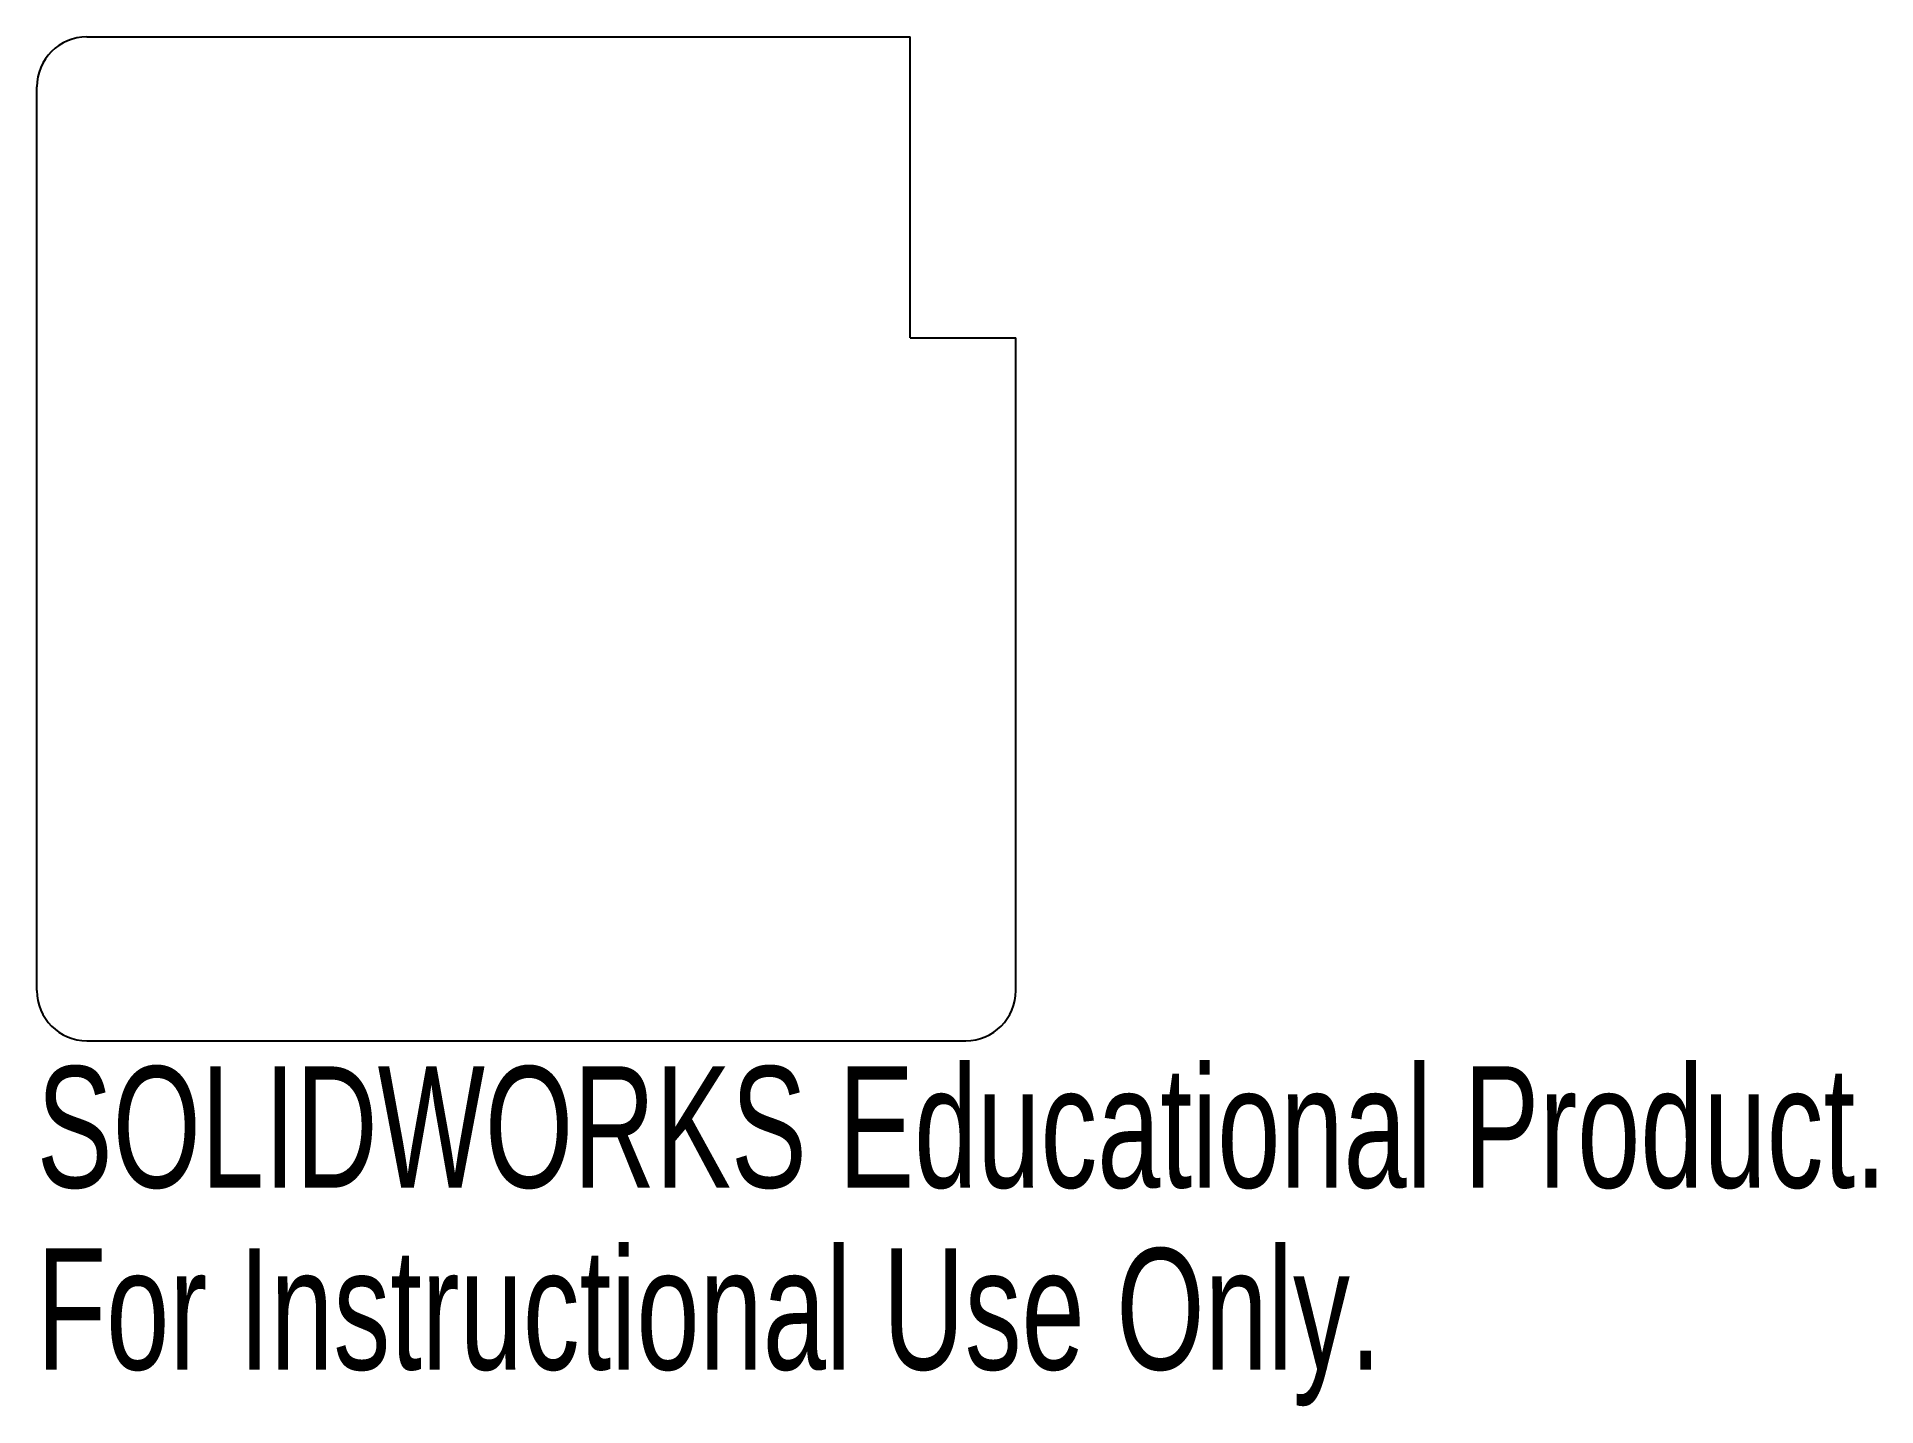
# Model space of a CAD drawing. Header units: millimetres. Extents: x -39 to 34.3, y -29.1 to 25.5.
import ezdxf

# ---------------------------------------------------------------- set-up
doc = ezdxf.new("R2010")
doc.units = ezdxf.units.MM
doc.styles.add('SLDTEXTSTYLE0', font='TXT', dxfattribs={"width": 0.7})

msp = doc.modelspace()

# ---------------------------------------------------------------- linework, layer by layer
at = {"color": 7, "linetype": 'Continuous', "lineweight": 25}
for p, q in [((-37, 25.491), (-4.205, 25.491)), ((-4.205, 13.491), (-4.205, 25.491)), ((-39, -12.509), (-39, 23.491)), ((-4.205, 13.491), (0, 13.491)), ((0, -12.509), (0, 13.491)), ((-37, -14.509), (-2, -14.509))]:
    msp.add_line(p, q, dxfattribs=at)
for centre, start, end in [((-37, 23.491), 90, 180), ((-37, -12.509), 180, 270), ((-2, -12.509), 270, 0)]:
    msp.add_arc(centre, 2, start, end, dxfattribs=at)

# ---------------------------------------------------------------- texts
at = {"color": 7, "linetype": 'Continuous', "char_height": 4.83362, "attachment_point": 1, "style": 'SLDTEXTSTYLE0'}
for s, insert in [('SOLIDWORKS Educational Product.', (-39, -15.529)), ('For Instructional Use Only.', (-39, -22.779))]:
    msp.add_mtext(s, dxfattribs=dict(at, insert=insert))

doc.saveas('drawing.dxf')
